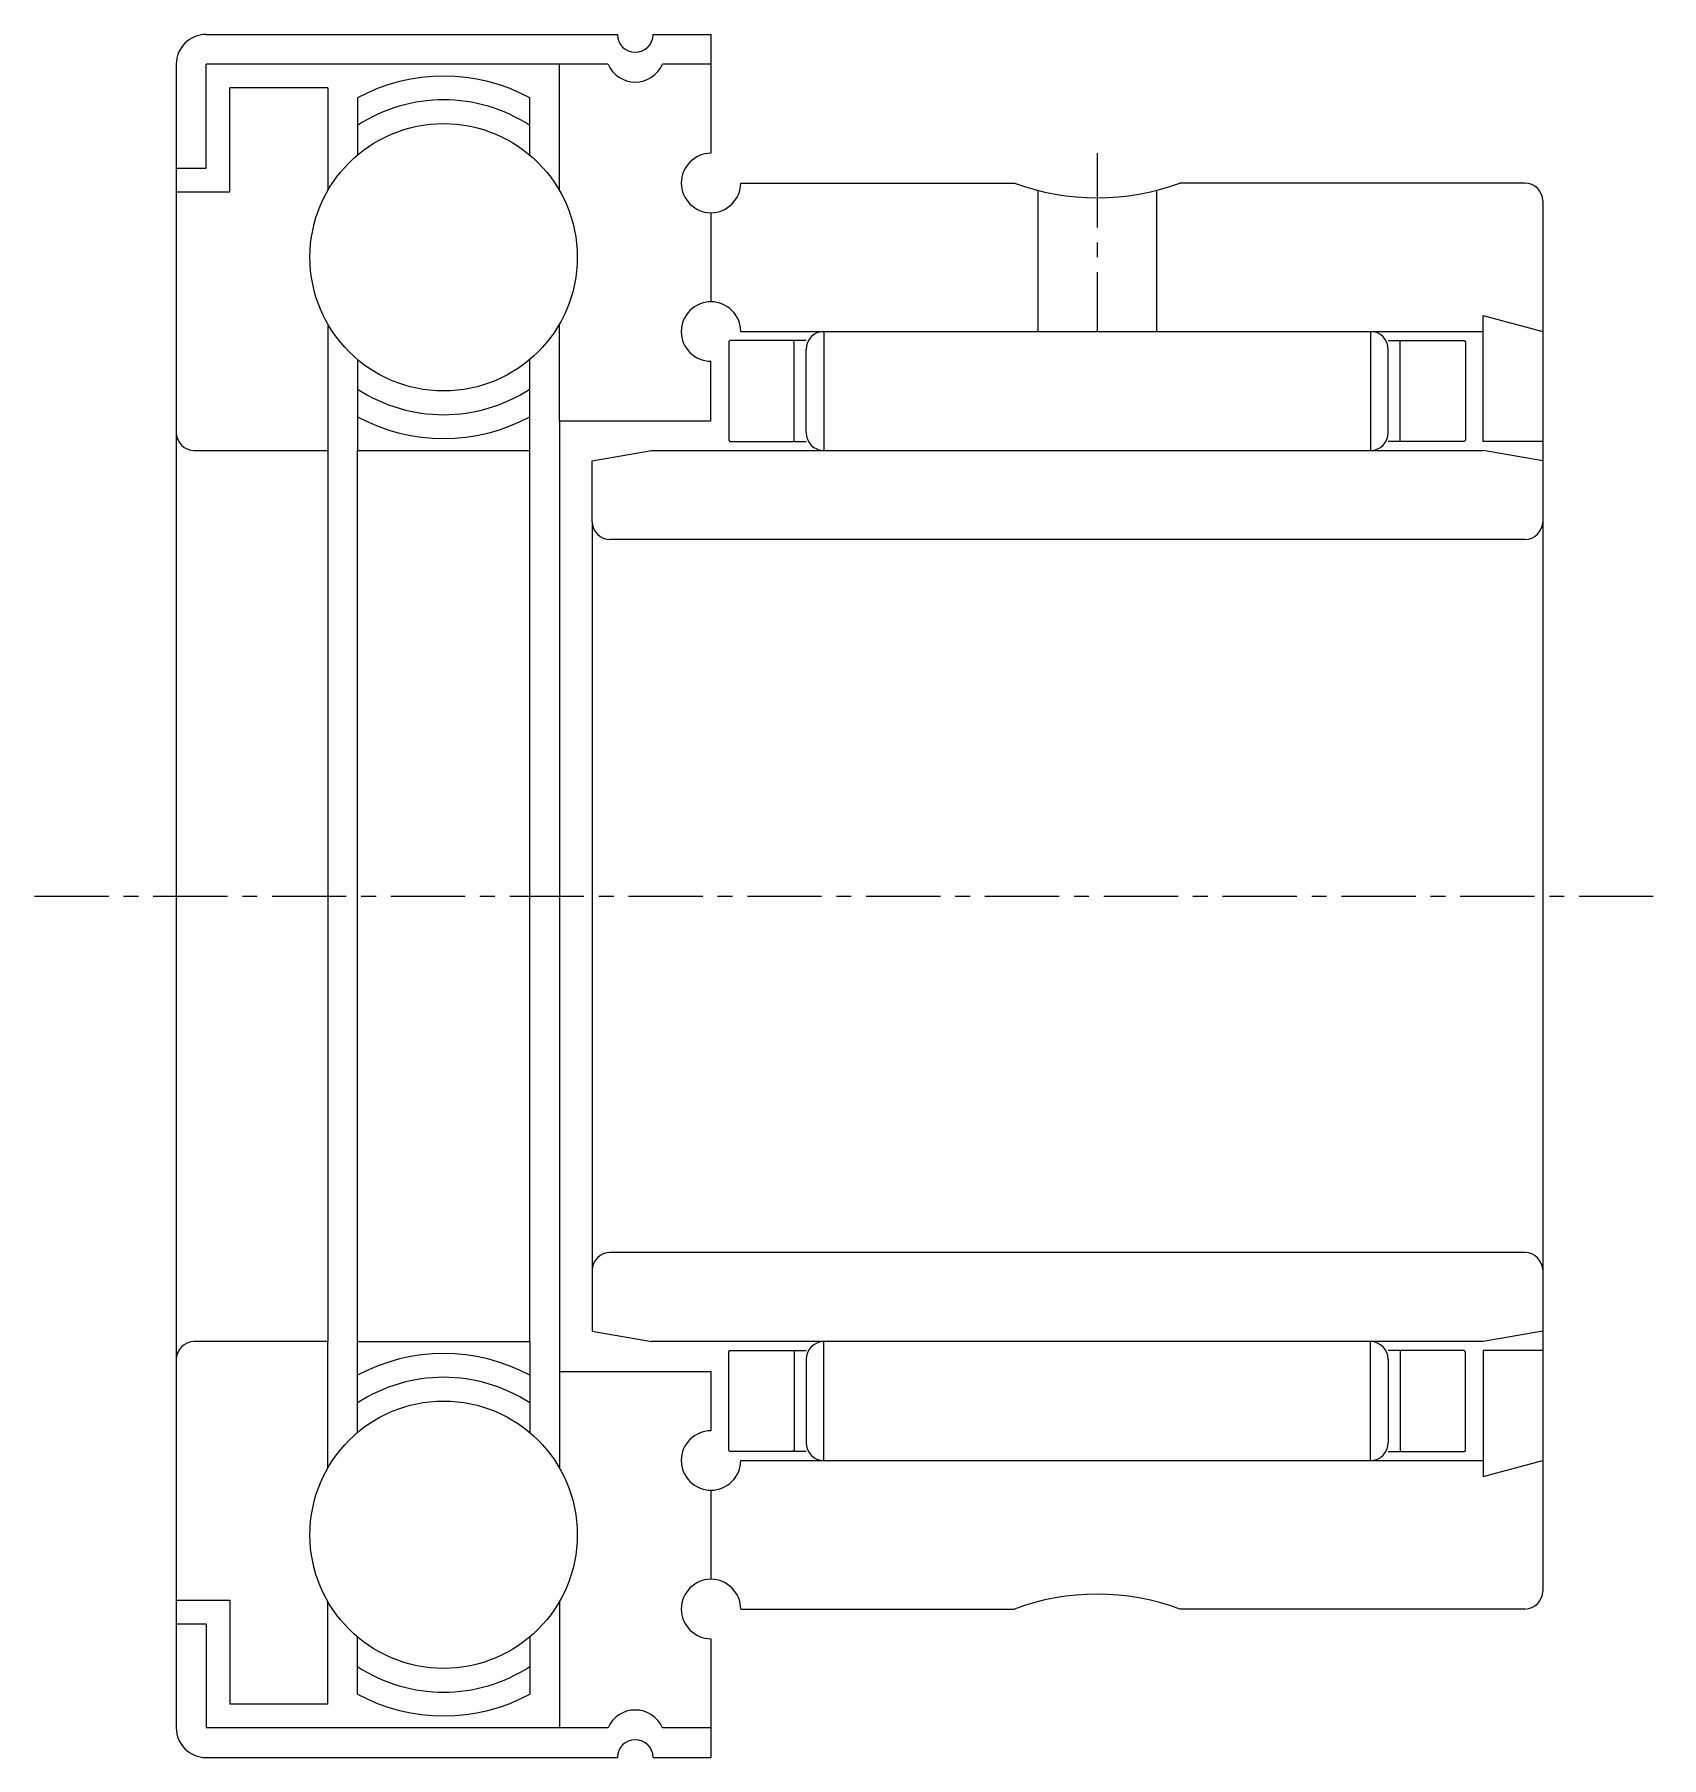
# Model space of a CAD drawing. Extents: x 195 to 247, y 84 to 184.
# Drawn here: x 219.38 to 246.77, y 155.22 to 184.22 of the extents above; entities outside this region: 2.
import ezdxf

# ---------------------------------------------------------------- set-up
doc = ezdxf.new("R2010")
doc.units = 0
doc.linetypes.add('CENTER', pattern=[2, 1.25, -0.25, 0.25, -0.25])
doc.layers.get('0').update_dxf_attribs({"linetype": 'CONTINUOUS'})
doc.layers.add('CENTER', color=1, linetype='CENTER')

msp = doc.modelspace()

# ---------------------------------------------------------------- linework, layer by layer
at = {"color": 7, "linetype": 'CONTINUOUS'}
for p, q in [((222.265, 184.215), (229.19, 184.215)), ((229.79, 184.215), (230.765, 184.215)), ((230.765, 184.215), (230.765, 182.215)), ((221.765, 183.715), (221.765, 155.715)), ((229.031, 183.715), (222.265, 183.715)), ((222.265, 181.965), (222.265, 183.715)), ((228.214, 181.59), (228.214, 183.715)), ((230.765, 183.715), (229.948, 183.715)), ((222.665, 181.565), (222.665, 183.315)), ((224.317, 183.315), (222.665, 183.315)), ((224.317, 183.315), (224.317, 181.59)), ((224.817, 183.149), (224.817, 182.187)), ((227.714, 182.187), (227.714, 183.149)), ((221.765, 181.965), (222.265, 181.965)), ((221.765, 181.565), (222.665, 181.565)), ((231.265, 181.715), (235.873, 181.715)), ((236.265, 181.592), (236.265, 179.215)), ((238.265, 181.592), (238.265, 179.215)), ((244.465, 181.715), (238.657, 181.715)), ((244.765, 181.415), (244.765, 158.015)), ((230.765, 181.215), (230.765, 179.715)), ((224.317, 179.34), (224.317, 162.215)), ((228.214, 177.715), (228.214, 179.34)), ((243.765, 177.365), (243.765, 179.483)), ((243.765, 179.483), (244.765, 179.215)), ((231.085, 179.065), (231.065, 179.045)), ((231.065, 179.045), (231.065, 177.385)), ((232.365, 179.065), (231.085, 179.065)), ((231.265, 179.215), (243.765, 179.215)), ((232.165, 179.045), (232.145, 179.065)), ((232.165, 177.365), (232.165, 179.045)), ((232.665, 179.215), (232.665, 177.215)), ((241.865, 179.215), (241.865, 177.215)), ((242.165, 179.065), (243.445, 179.065)), ((242.365, 179.045), (242.385, 179.065)), ((242.365, 177.365), (242.365, 179.045)), ((242.485, 179.065), (242.485, 179.065)), ((242.805, 179.065), (242.805, 179.065)), ((243.445, 179.065), (243.465, 179.045)), ((243.465, 179.045), (243.465, 177.385)), ((224.817, 178.743), (224.817, 177.215)), ((227.714, 162.215), (227.714, 178.743)), ((230.765, 177.715), (230.765, 178.715)), ((232.365, 177.515), (232.365, 178.915)), ((242.165, 177.515), (242.165, 178.915)), ((228.214, 177.715), (228.214, 160.09)), ((228.214, 177.715), (230.765, 177.715)), ((222.065, 177.215), (224.317, 177.215)), ((224.817, 160.687), (224.817, 177.215)), ((224.817, 177.215), (227.714, 177.215)), ((228.765, 177.039), (229.765, 177.215)), ((229.765, 177.215), (243.765, 177.215)), ((231.065, 177.385), (231.085, 177.365)), ((231.085, 177.365), (232.365, 177.365)), ((235.894, 177.215), (235.894, 177.215)), ((243.445, 177.365), (242.165, 177.365)), ((243.465, 177.385), (243.445, 177.365)), ((244.765, 177.365), (243.765, 177.365)), ((244.765, 177.039), (243.765, 177.215)), ((228.765, 176.015), (228.765, 177.039)), ((228.765, 176.015), (228.765, 163.415)), ((244.465, 175.715), (229.065, 175.715)), ((244.465, 163.715), (229.065, 163.715)), ((228.765, 163.415), (228.765, 162.391)), ((224.317, 162.215), (222.065, 162.215)), ((224.317, 160.09), (224.317, 162.215)), ((224.817, 162.215), (227.714, 162.215)), ((227.714, 162.215), (227.714, 160.687)), ((228.765, 162.391), (229.765, 162.215)), ((243.765, 162.215), (229.765, 162.215)), ((232.665, 160.215), (232.665, 162.215)), ((241.865, 160.215), (241.865, 162.215)), ((244.765, 162.391), (243.765, 162.215)), ((231.065, 162.045), (231.085, 162.065)), ((231.065, 160.385), (231.065, 162.045)), ((231.085, 162.065), (232.365, 162.065)), ((232.165, 162.065), (232.165, 160.385)), ((232.365, 161.915), (232.365, 160.515)), ((243.445, 162.065), (242.165, 162.065)), ((242.165, 161.915), (242.165, 160.515)), ((242.365, 162.065), (242.365, 160.385)), ((243.465, 162.045), (243.445, 162.065)), ((243.465, 160.385), (243.465, 162.045)), ((244.765, 162.065), (243.765, 162.065)), ((243.765, 162.065), (243.765, 159.947)), ((228.214, 161.715), (230.765, 161.715)), ((230.765, 161.715), (230.765, 160.715)), ((231.085, 160.365), (231.065, 160.385)), ((232.165, 160.385), (232.145, 160.365)), ((242.365, 160.385), (242.385, 160.365)), ((243.445, 160.365), (243.465, 160.385)), ((232.365, 160.365), (231.085, 160.365)), ((231.265, 160.215), (243.765, 160.215)), ((242.165, 160.365), (243.445, 160.365)), ((243.765, 159.947), (244.765, 160.215)), ((230.765, 159.715), (230.765, 158.215)), ((221.765, 157.865), (222.665, 157.865)), ((222.665, 157.865), (222.665, 156.115)), ((224.317, 156.115), (224.317, 157.84)), ((228.214, 157.84), (228.214, 155.715)), ((231.265, 157.715), (235.873, 157.715)), ((244.465, 157.715), (238.657, 157.715)), ((221.765, 157.465), (222.265, 157.465)), ((222.265, 157.465), (222.265, 155.715)), ((224.817, 156.281), (224.817, 157.243)), ((227.714, 157.243), (227.714, 156.281)), ((230.765, 157.215), (230.765, 155.215)), ((224.317, 156.115), (222.665, 156.115)), ((229.031, 155.715), (222.265, 155.715)), ((230.765, 155.715), (229.948, 155.715)), ((222.265, 155.215), (229.19, 155.215)), ((229.79, 155.215), (230.765, 155.215))]:
    msp.add_line(p, q, dxfattribs=at)
for centre in [(226.265, 180.465), (226.265, 158.965)]:
    msp.add_circle(centre, 2.25, dxfattribs=at)
for centre, radius, start, end in [((222.265, 183.715), 0.5, 90, 180), ((229.49, 184.215), 0.3, 180, 360), ((229.49, 183.915), 0.5, 203.5782, 336.4218), ((226.265, 180.465), 3.05, 61.6448, 118.3552), ((226.265, 180.465), 2.65, 56.8642, 123.1358), ((230.765, 181.715), 0.5, 90, 0), ((237.265, 185.465), 4, 249.6359, 290.3641), ((244.465, 181.415), 0.3, 0, 90), ((230.765, 179.215), 0.5, 0, 270), ((232.665, 178.915), 0.3, 90.0002, 179.9998), ((241.865, 178.915), 0.3, 0.0002, 89.9998), ((226.265, 180.465), 2.65, 236.8642, 303.1358), ((226.265, 180.465), 3.05, 241.6448, 298.3552), ((222.065, 177.515), 0.3, 180, 270), ((232.665, 177.515), 0.3, 180, 270), ((241.865, 177.515), 0.3, 270, 0), ((229.065, 176.015), 0.3, 180, 270), ((244.465, 176.015), 0.3, 270, 0), ((229.065, 163.415), 0.3, 90, 180), ((244.465, 163.415), 0.3, 0, 90), ((222.065, 161.915), 0.3, 90, 180), ((232.665, 161.915), 0.3, 90, 180), ((241.865, 161.915), 0.3, 0, 90), ((226.265, 158.965), 3.05, 61.6448, 118.3552), ((226.265, 158.965), 2.65, 56.8642, 123.1358), ((230.765, 160.215), 0.5, 90, 0), ((232.665, 160.515), 0.3, 180.0002, 269.9998), ((241.865, 160.515), 0.3, 270.0002, 359.9998), ((230.765, 157.715), 0.5, 0, 270), ((237.265, 153.965), 4, 69.6359, 110.3641), ((244.465, 158.015), 0.3, 270, 0), ((226.265, 158.965), 2.65, 236.8642, 303.1358), ((226.265, 158.965), 3.05, 241.6448, 298.3552), ((229.49, 155.515), 0.5, 23.5782, 156.4218), ((222.265, 155.715), 0.5, 180, 270), ((229.49, 155.215), 0.3, 0, 180)]:
    msp.add_arc(centre, radius, start, end, dxfattribs=at)
at = {"layer": 'CENTER', "color": 1, "linetype": 'CENTER'}
for p, q in [((237.265, 182.215), (237.265, 179.215)), ((219.377, 169.715), (246.765, 169.715))]:
    msp.add_line(p, q, dxfattribs=at)

# ---------------------------------------------------------------- texts
at = {"color": 7, "linetype": 'CONTINUOUS'}
for p in [(194.158, 99.055), (194.158, 84.055)]:
    msp.add_text('NKXZ12', height=4, dxfattribs=at).set_placement(p)

doc.saveas('drawing.dxf')
